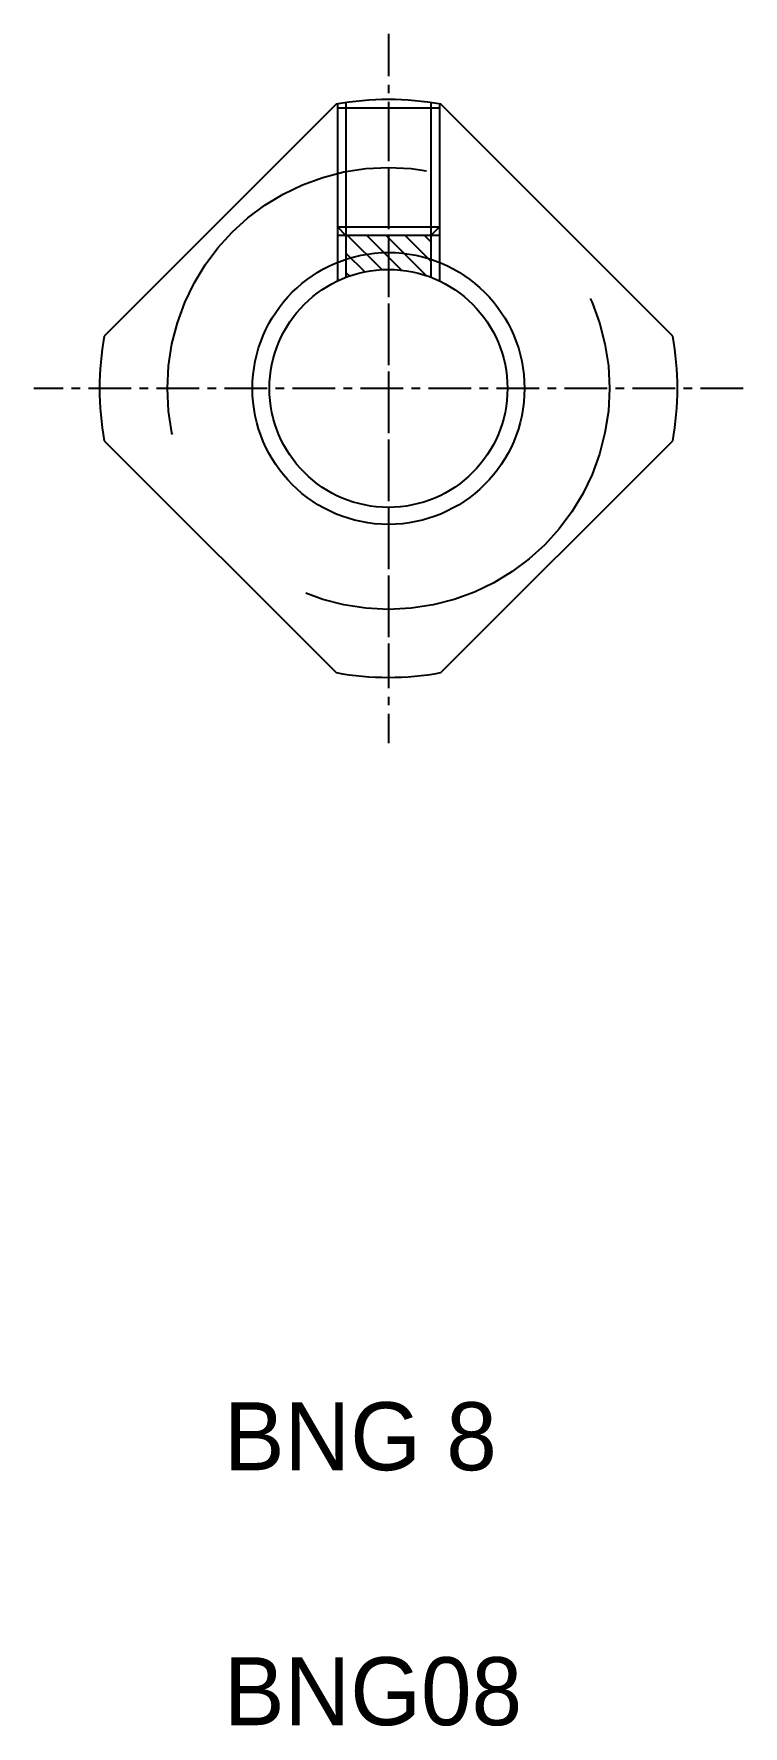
# Model space of a CAD drawing. Extents: x 108 to 181.2, y 84.9 to 134.7.
# Drawn here: x 107.97 to 128.83, y 84.87 to 134.66 of the extents above.
import ezdxf

# ---------------------------------------------------------------- set-up
doc = ezdxf.new("R2010")
doc.units = 0
doc.linetypes.add('CENTER', pattern=[2, 1.25, -0.25, 0.25, -0.25])
doc.linetypes.add('DASHED', pattern=[19.05, 12.7, -6.35])
doc.layers.get('0').update_dxf_attribs({"linetype": 'CONTINUOUS'})
doc.layers.add('CENTER', color=1, linetype='CENTER')

msp = doc.modelspace()

# ---------------------------------------------------------------- linework, layer by layer
for p, q in [((116.862, 132.584), (110.043, 125.765)), ((126.762, 125.765), (119.943, 132.584)), ((110.043, 122.685), (116.862, 115.866)), ((119.943, 115.866), (126.762, 122.685)), ((123.352, 119.275), (123.352, 119.275)), ((121.647, 117.57), (121.647, 117.57))]:
    msp.add_line(p, q)
at = {"color": 3, "linetype": 'DASHED'}
for p, q in [((116.902, 132.591), (116.902, 127.387)), ((116.902, 132.475), (119.902, 132.475)), ((117.152, 132.632), (117.152, 127.494)), ((119.652, 132.632), (119.652, 127.494)), ((119.902, 132.591), (119.902, 127.387)), ((116.902, 128.975), (119.902, 128.975)), ((117.152, 128.725), (116.902, 128.975)), ((119.652, 128.725), (119.902, 128.975)), ((119.902, 128.725), (116.902, 128.725))]:
    msp.add_line(p, q, dxfattribs=at)
at = {"color": 3}
for p, q in [((117.198, 128.725), (118.204, 127.719)), ((117.764, 128.725), (118.785, 127.704)), ((118.33, 128.725), (119.509, 127.545)), ((118.895, 128.725), (119.652, 127.968)), ((119.461, 128.725), (119.652, 128.534)), ((117.152, 128.205), (117.703, 127.654)), ((117.152, 127.639), (117.259, 127.533))]:
    msp.add_line(p, q, dxfattribs=at)
at = {"color": 3, "linetype": 'DASHED'}
msp.add_circle((118.402, 124.225), 6.5, dxfattribs=at)
at = {"color": 3}
msp.add_circle((118.402, 124.225), 4, dxfattribs=at)
msp.add_circle((118.402, 124.225), 3.5)
for start, end in [(79.5603, 100.4397), (169.5603, 190.4397), (349.5603, 10.4397), (259.5603, 280.4397)]:
    msp.add_arc((118.402, 124.225), 8.5, start, end)
at = {"layer": 'CENTER', "color": 1, "linetype": 'CENTER'}
for p, q in [((118.402, 134.656), (118.402, 113.794)), ((118.402, 132.225), (118.402, 116.225)), ((128.833, 124.225), (107.972, 124.225))]:
    msp.add_line(p, q, dxfattribs=at)

# ---------------------------------------------------------------- texts
for s, p in [('BNG 8', (113.562, 92.401)), ('BNG08', (113.562, 84.901))]:
    msp.add_text(s, height=2).set_placement(p)

doc.saveas('drawing.dxf')
